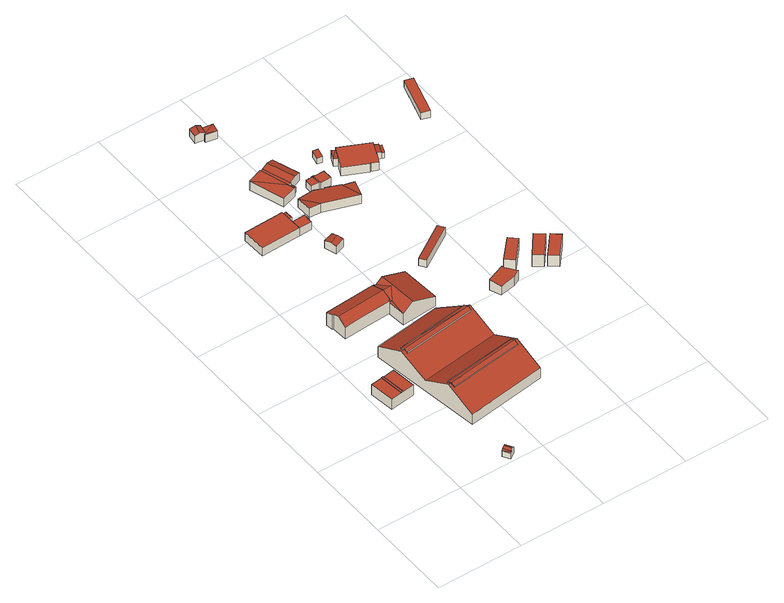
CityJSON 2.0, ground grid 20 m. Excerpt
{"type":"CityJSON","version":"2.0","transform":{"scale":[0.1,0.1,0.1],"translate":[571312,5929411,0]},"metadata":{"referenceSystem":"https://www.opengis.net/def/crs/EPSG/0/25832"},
"CityObjects":{
"building1":{"type":"Building","attributes":{"Grundfläche 2D":"33.605804","Grundhöhe NN":"1.471"},"children":["building1-1"],"geometry":[{"type":"Solid","lod":"3","boundaries":[[[[0,1,2,3,4,5,6,7]],[[5,4,3,2,8,9]],[[6,5,9,10]],[[1,0,7,6,10,11]],[[2,1,11,8]],[[9,8,11,10]]]],"semantics":{"surfaces":[{"type":"RoofSurface"},{"type":"WallSurface"},{"type":"GroundSurface"}],"values":[[0,1,1,1,1,2]]}}]},
"building1-1":{"type":"BuildingInstallation","parents":["building1"],"geometry":[{"type":"MultiSurface","lod":"3","boundaries":[[[12,13,14,15]],[[15,14,0,3]],[[12,15,3,4]],[[13,12,4,7]],[[14,13,7,0]]],"semantics":{"surfaces":[{"type":"RoofSurface"},{"type":"WallSurface"}],"values":[0,1,1,1,1]}}]},
"building2":{"type":"Building","attributes":{"Grundfläche 2D":"3.256424","Grundhöhe NN":"1.335"},"geometry":[{"type":"Solid","lod":"3","boundaries":[[[[16,17,18]],[[16,18,19]],[[20,19,18,21]],[[22,20,21,23]],[[22,23,24]],[[22,24,25]],[[26,24,23,21,18,17,27,28]],[[25,24,26,29]],[[30,16,19,20,22,25,29,31]],[[17,16,30,27]],[[29,26,28,27,30,31]]]],"semantics":{"surfaces":[{"type":"RoofSurface"},{"type":"WallSurface"},{"type":"GroundSurface"}],"values":[[0,0,0,0,0,0,1,1,1,1,2]]}}]},
"building3":{"type":"Building","attributes":{"Grundfläche 2D":"62.919938","Grundhöhe NN":"1.332"},"geometry":[{"type":"Solid","lod":"3","boundaries":[[[[32,33,34,35,36,37]],[[38,39,40,41,32,37,42,43]],[[44,45,33,32,41,40]],[[39,38,46,47]],[[34,33,45,48]],[[35,34,48,49]],[[36,35,49,50]],[[42,37,36,50,51]],[[46,38,43,42,51,52]],[[40,39,47,44]],[[49,48,45,44,47,46,52,51,50]]]],"semantics":{"surfaces":[{"type":"RoofSurface"},{"type":"WallSurface"},{"type":"GroundSurface"}],"values":[[0,0,1,1,1,1,1,1,1,1,2]]}}]},
"building4":{"type":"Building","attributes":{"Grundfläche 2D":"480.949935","Grundhöhe NN":"0.684"},"geometry":[{"type":"Solid","lod":"3","boundaries":[[[[53,54,55,56,57]],[[58,59,55,54,60]],[[61,62,63,64,65]],[[66,62,61,67]],[[68,63,62,69]],[[70,71,72,73,74,75,76,77]],[[78,79,80,81,82,83,84,77,76,85]],[[86,87,88,84,83,89,90,91,79,78]],[[92,93,94,75,74,95,96,97,98,71,70]],[[57,56,73,72]],[[72,71,98,97,60,54,53,57]],[[97,96,95,59,58,60]],[[95,74,55,59]],[[56,55,74,73]],[[61,65,64,89,83,82,67]],[[66,67,82,81]],[[81,80,79,91,68,69,62,66]],[[91,90,89,64,63,68]],[[75,94,99,100]],[[101,78,85,76,75,100,102]],[[87,86,78,101,103]],[[88,87,103,104]],[[93,92,70,77,84,88,104,105]],[[94,93,105,99]],[[103,101,102,100,99,105,104]]]],"semantics":{"surfaces":[{"type":"RoofSurface"},{"type":"WallSurface"},{"type":"GroundSurface"}],"values":[[0,0,0,0,0,0,0,0,0,1,1,1,1,1,1,1,1,1,1,1,1,1,1,1,2]]}}]},
"building5":{"type":"Building","attributes":{"Grundfläche 2D":"74.296248","Grundhöhe NN":"1.072"},"geometry":[{"type":"Solid","lod":"3","boundaries":[[[[106,107,108,109,32]],[[33,109,108]],[[41,40,39,38,110,106,32]],[[38,111,110]],[[112,110,113]],[[114,115,107,106,110,112]],[[114,116,117,115]],[[110,111,113]],[[108,107,118,119]],[[33,108,119,120]],[[40,41,32,109,33,120,121]],[[39,40,121,122]],[[38,39,122,123]],[[124,112,113,111,38,123]],[[116,114,112,124,125]],[[117,116,125,126]],[[118,107,115,117,126]],[[118,126,125,124,123,122,121,120,119]]]],"semantics":{"surfaces":[{"type":"RoofSurface"},{"type":"WallSurface"},{"type":"GroundSurface"}],"values":[[0,0,0,0,0,0,0,1,1,1,1,1,1,1,1,1,1,2]]}}]},
"building6":{"type":"Building","attributes":{"Grundfläche 2D":"59.438395","Grundhöhe NN":"1.186"},"geometry":[{"type":"Solid","lod":"3","boundaries":[[[[127,128,129,130]],[[131,132,133,134]],[[135,136,137,138,139]],[[137,136,140]],[[141,142,134,133,143,144,128,127,139,138]],[[129,128,144,145]],[[130,129,145,146]],[[130,146,147,139,127]],[[131,134,142,148]],[[132,131,148,149]],[[133,132,149,143]],[[135,139,147,150]],[[136,135,150,151]],[[140,136,151,152]],[[137,140,152,153]],[[138,137,153,141]],[[144,143,149,148,142,141,153,152,151,150,147,146,145]]]],"semantics":{"surfaces":[{"type":"RoofSurface"},{"type":"WallSurface"},{"type":"GroundSurface"}],"values":[[0,0,0,0,1,1,1,1,1,1,1,1,1,1,1,1,2]]}}]},
"building7":{"type":"Building","attributes":{"Grundfläche 2D":"6.808253","Grundhöhe NN":"0.932"},"geometry":[{"type":"Solid","lod":"3","boundaries":[[[[154,155,156,157]],[[158,155,154,159]],[[157,156,160,161]],[[159,154,157,161,162]],[[158,159,162,163]],[[160,156,155,158,163]],[[162,161,160,163]]]],"semantics":{"surfaces":[{"type":"RoofSurface"},{"type":"WallSurface"},{"type":"GroundSurface"}],"values":[[0,0,1,1,1,1,2]]}}]},
"building8":{"type":"Building","attributes":{"Grundfläche 2D":"58.577545","Grundhöhe NN":"1.189"},"geometry":[{"type":"Solid","lod":"3","boundaries":[[[[164,165,166,167,168]],[[169,166,165,170]],[[171,172,173,174]],[[175,172,171]],[[176,177,178,179,180]],[[167,181,182,168]],[[183,170,165,164,168,179,178,184]],[[169,170,183,185]],[[186,167,166,169,185]],[[176,180,182,181,187,175,171,174,188,189]],[[172,175,187,190]],[[173,172,190,191]],[[174,173,191,188]],[[177,176,189,192]],[[178,177,192,184]],[[182,180,179,168]],[[181,167,186,187]],[[187,186,185,183,184,192,189,188,191,190]]]],"semantics":{"surfaces":[{"type":"RoofSurface"},{"type":"WallSurface"},{"type":"GroundSurface"}],"values":[[0,0,0,0,0,0,1,1,1,1,1,1,1,1,1,1,1,2]]}}]},
"building9":{"type":"Building","attributes":{"Grundfläche 2D":"5.603177","Grundhöhe NN":"1.657"},"geometry":[{"type":"Solid","lod":"3","boundaries":[[[[193,194,195,196,197]],[[195,198,199,196]],[[198,195,194,200,201]],[[199,198,201,202]],[[203,193,197,196,199,202,204]],[[194,193,203,200]],[[202,201,200,203,204]]]],"semantics":{"surfaces":[{"type":"RoofSurface"},{"type":"WallSurface"},{"type":"GroundSurface"}],"values":[[0,0,1,1,1,1,2]]}}]},
"building10":{"type":"Building","attributes":{"Grundfläche 2D":"49.147300","Grundhöhe NN":"1.186"},"geometry":[{"type":"Solid","lod":"3","boundaries":[[[[205,206,207]],[[208,209,210,211,212,206,205,213]],[[212,211,214]],[[215,216,207,206]],[[216,217,205,207]],[[217,218,213,205]],[[218,219,208,213]],[[219,220,209,208]],[[220,221,210,209]],[[221,222,211,210]],[[222,223,214,211]],[[224,215,206,212]],[[223,224,212,214]],[[216,215,224,223,222,221,220,219,218,217]]]],"semantics":{"surfaces":[{"type":"RoofSurface"},{"type":"WallSurface"},{"type":"GroundSurface"}],"values":[[0,0,0,1,1,1,1,1,1,1,1,1,1,2]]}}]},
"building11":{"type":"Building","attributes":{"Grundfläche 2D":"5.074137","Grundhöhe NN":"1.303"},"geometry":[{"type":"Solid","lod":"3","boundaries":[[[[225,226,227]],[[228,226,225]],[[225,227,229]],[[228,225,230]],[[231,232,227,226]],[[232,233,229,227]],[[233,234,225,229]],[[234,235,230,225]],[[235,236,228,230]],[[236,231,226,228]],[[236,235,234,233,232,231]]]],"semantics":{"surfaces":[{"type":"RoofSurface"},{"type":"WallSurface"},{"type":"GroundSurface"}],"values":[[0,0,0,0,1,1,1,1,1,1,2]]}}]},
"building12":{"type":"Building","attributes":{"Grundfläche 2D":"3.648420","Grundhöhe NN":"1.340"},"geometry":[{"type":"Solid","lod":"3","boundaries":[[[[237,238,239,240,241,242,243,244,245,246,247,248]],[[249,250,251,241,240,239]],[[251,252,242,241]],[[252,253,243,242]],[[253,254,244,243]],[[254,255,245,244]],[[255,256,246,245]],[[256,257,258,248,247,246]],[[258,259,237,248]],[[259,260,238,237]],[[260,249,239,238]],[[253,252,251,250,249,260,259,258,257,256,255,254]]]],"semantics":{"surfaces":[{"type":"RoofSurface"},{"type":"WallSurface"},{"type":"GroundSurface"}],"values":[[0,1,1,1,1,1,1,1,1,1,1,2]]}}]},
"building13":{"type":"Building","attributes":{"Grundfläche 2D":"17.649812","Grundhöhe NN":"1.160"},"geometry":[{"type":"Solid","lod":"3","boundaries":[[[[261,262,263,264]],[[265,266,264,263]],[[266,267,261,264]],[[267,268,262,261]],[[268,265,263,262]],[[268,267,266,265]]]],"semantics":{"surfaces":[{"type":"RoofSurface"},{"type":"WallSurface"},{"type":"GroundSurface"}],"values":[[0,1,1,1,1,2]]}}]},
"building14":{"type":"Building","attributes":{"Grundfläche 2D":"14.441093","Grundhöhe NN":"0.591"},"geometry":[{"type":"Solid","lod":"3","boundaries":[[[[269,270,271,272,273,274]],[[275,276,274,273]],[[276,277,269,274]],[[277,278,270,269]],[[278,279,271,270]],[[279,280,272,271]],[[280,275,273,272]],[[280,279,278,277,276,275]]]],"semantics":{"surfaces":[{"type":"RoofSurface"},{"type":"WallSurface"},{"type":"GroundSurface"}],"values":[[0,1,1,1,1,1,1,2]]}}]},
"building15":{"type":"Building","attributes":{"Grundfläche 2D":"5.839660","Grundhöhe NN":"1.334"},"geometry":[{"type":"Solid","lod":"3","boundaries":[[[[281,282,283,284,285]],[[283,282,260,286]],[[284,283,286,287]],[[285,284,287,288]],[[282,281,285,288,249,260]],[[287,286,260,249,288]]]],"semantics":{"surfaces":[{"type":"RoofSurface"},{"type":"WallSurface"},{"type":"GroundSurface"}],"values":[[0,1,1,1,1,2]]}}]},
"building16":{"type":"Building","attributes":{"Grundfläche 2D":"2.738780","Grundhöhe NN":"1.398"},"geometry":[{"type":"Solid","lod":"3","boundaries":[[[[289,290,291,292]],[[293,294,292,291]],[[294,295,289,292]],[[295,296,290,289]],[[296,293,291,290]],[[296,295,294,293]]]],"semantics":{"surfaces":[{"type":"RoofSurface"},{"type":"WallSurface"},{"type":"GroundSurface"}],"values":[[0,1,1,1,1,2]]}}]},
"building17":{"type":"Building","attributes":{"Grundfläche 2D":"14.416086","Grundhöhe NN":"0.882"},"geometry":[{"type":"Solid","lod":"3","boundaries":[[[[297,298,299,300]],[[301,302,300,299]],[[302,303,297,300]],[[303,304,298,297]],[[304,301,299,298]],[[304,303,302,301]]]],"semantics":{"surfaces":[{"type":"RoofSurface"},{"type":"WallSurface"},{"type":"GroundSurface"}],"values":[[0,1,1,1,1,2]]}}]},
"building18":{"type":"Building","attributes":{"Grundfläche 2D":"2.118055","Grundhöhe NN":"1.432"},"geometry":[{"type":"Solid","lod":"3","boundaries":[[[[305,306,307]],[[305,307,308]],[[309,310,307,306]],[[310,311,308,307]],[[311,312,305,308]],[[312,309,306,305]],[[312,311,310,309]]]],"semantics":{"surfaces":[{"type":"RoofSurface"},{"type":"WallSurface"},{"type":"GroundSurface"}],"values":[[0,0,1,1,1,1,2]]}}]},
"building19":{"type":"Building","attributes":{"Grundfläche 2D":"41.403475","Grundhöhe NN":"1.411"},"geometry":[{"type":"Solid","lod":"3","boundaries":[[[[313,314,315,316,317,318,319,320]],[[314,313,321,322]],[[315,314,322,323]],[[316,315,323,324]],[[317,316,324,325]],[[318,317,325,326]],[[319,318,326,327]],[[320,319,327,328]],[[313,320,328,321]],[[321,328,327,326,325,324,323,322]]]],"semantics":{"surfaces":[{"type":"RoofSurface"},{"type":"WallSurface"},{"type":"GroundSurface"}],"values":[[0,1,1,1,1,1,1,1,1,2]]}}]},
"building20":{"type":"Building","attributes":{"Grundfläche 2D":"14.756331","Grundhöhe NN":"0.814"},"geometry":[{"type":"Solid","lod":"3","boundaries":[[[[329,330,331,332]],[[333,334,332,331]],[[334,335,329,332]],[[335,336,330,329]],[[336,333,331,330]],[[336,335,334,333]]]],"semantics":{"surfaces":[{"type":"RoofSurface"},{"type":"WallSurface"},{"type":"GroundSurface"}],"values":[[0,1,1,1,1,2]]}}]},
"building21":{"type":"Building","attributes":{"Grundfläche 2D":"14.908021","Grundhöhe NN":"0.949"},"geometry":[{"type":"Solid","lod":"3","boundaries":[[[[337,338,339,340]],[[341,342,340,339]],[[342,343,337,340]],[[343,344,338,337]],[[344,341,339,338]],[[344,343,342,341]]]],"semantics":{"surfaces":[{"type":"RoofSurface"},{"type":"WallSurface"},{"type":"GroundSurface"}],"values":[[0,1,1,1,1,2]]}}]},
"building22":{"type":"Building","attributes":{"Grundfläche 2D":"2.965156","Grundhöhe NN":"1.447"},"geometry":[{"type":"Solid","lod":"3","boundaries":[[[[345,346,347,348,349,350,351]],[[351,350,349,352,353]],[[345,351,353,354]],[[355,347,346,345,354,356]],[[348,347,355,328]],[[349,348,328,352]],[[356,354,353,352,328,355]]]],"semantics":{"surfaces":[{"type":"RoofSurface"},{"type":"WallSurface"},{"type":"GroundSurface"}],"values":[[0,1,1,1,1,1,2]]}}]},
"building23":{"type":"Building","attributes":{"Grundfläche 2D":"1.290353","Grundhöhe NN":"1.444"},"geometry":[{"type":"Solid","lod":"3","boundaries":[[[[357,358,359,360,361]],[[354,362,359,358]],[[362,363,360,359]],[[363,364,361,360]],[[364,356,357,361]],[[356,354,358,357]],[[363,362,354,356,364]]]],"semantics":{"surfaces":[{"type":"RoofSurface"},{"type":"WallSurface"},{"type":"GroundSurface"}],"values":[[0,1,1,1,1,1,2]]}}]},
"building24":{"type":"Building","attributes":{"Grundfläche 2D":"19.027818","Grundhöhe NN":"1.376"},"geometry":[{"type":"Solid","lod":"3","boundaries":[[[[365,366,367,368]],[[369,370,368,367]],[[370,371,365,368]],[[371,372,366,365]],[[372,369,367,366]],[[372,371,370,369]]]],"semantics":{"surfaces":[{"type":"RoofSurface"},{"type":"WallSurface"},{"type":"GroundSurface"}],"values":[[0,1,1,1,1,2]]}}]}
},
"vertices":[
[46,254,42],[74,258,42],[67,314,42],[39,310,42],[35,310,42],[8,307,42],[16,249,42],[42,253,42],[67,314,15],[8,307,15],[16,249,15],[74,258,15],
[35,310,44],[42,253,44],[46,254,44],[39,310,44],
[138,12,28],[128,27,28],[125,25,33],[135,10,33],[130,7,35],[121,22,35],[125,3,33],[115,19,33],[113,17,28],[123,2,28],[113,17,13],[128,27,13],[125,25,13],[123,2,13],[138,12,13],[125,3,13],
[174,493,58],[171,526,47],[54,518,47],[56,501,52],[58,501,52],[59,486,58],[172,471,46],[172,474,47],[175,474,47],[174,491,56],[60,464,45],[104,467,45],[175,474,13],[171,526,13],[172,471,13],[172,474,13],[54,518,13],[56,501,13],[58,501,13],[60,464,13],[104,467,13],
[120,196,70],[120,195,70],[291,219,70],[290,229,66],[119,206,66],[267,206,66],[292,209,66],[121,186,66],[103,326,70],[274,349,70],[122,339,66],[101,336,66],[103,327,70],[275,341,66],[104,318,66],[272,360,66],[274,350,70],[114,195,69],[120,196,69],[119,206,64],[290,229,64],[291,219,69],[298,220,69],[289,285,35],[105,260,35],[280,351,68],[274,350,68],[274,349,68],[275,341,63],[104,318,63],[103,327,68],[95,326,68],[280,350,68],[279,353,67],[240,412,35],[86,391,35],[101,336,63],[122,339,64],[272,360,64],[114,194,69],[123,129,35],[307,155,35],[292,209,64],[267,206,64],[121,186,64],[120,195,69],[307,155,7],[298,220,7],[280,351,7],[280,350,7],[240,412,7],[86,391,7],[123,129,7],
[192,494,58],[177,523,48],[173,526,47],[172,521,48],[178,471,45],[172,471,45],[176,430,41],[172,471,41],[200,432,60],[193,524,60],[258,436,38],[251,527,38],[177,523,11],[173,526,11],[171,526,11],[175,474,11],[172,474,11],[172,471,11],[176,430,11],[258,436,11],[251,527,11],
[159,751,34],[157,806,34],[65,803,34],[67,748,34],[165,784,33],[165,805,31],[157,804,31],[158,784,33],[189,752,32],[188,761,32],[189,776,32],[158,774,33],[159,751,33],[190,761,32],[158,774,12],[158,784,12],[157,804,12],[157,806,12],[65,803,12],[67,748,12],[159,751,12],[165,784,12],[165,805,12],[189,752,12],[188,761,12],[190,761,12],[189,776,12],
[185,683,33],[207,691,33],[203,704,30],[180,697,30],[212,678,30],[189,670,30],[203,704,9],[180,697,9],[189,670,9],[212,678,9],
[221,864,34],[234,869,38],[213,932,38],[198,927,33],[220,863,33],[229,937,33],[250,876,33],[212,860,35],[156,912,37],[182,834,36],[217,845,35],[190,924,37],[216,850,27],[225,853,27],[221,864,27],[220,863,27],[212,860,27],[190,924,33],[212,860,33],[250,876,12],[221,864,12],[229,937,12],[198,927,12],[190,924,12],[217,845,12],[216,850,12],[156,912,12],[182,834,12],[225,853,12],
[167,1073,35],[171,1096,35],[160,1098,40],[155,1075,40],[164,1073,36],[148,1100,35],[144,1077,35],[171,1096,17],[148,1100,17],[144,1077,17],[167,1073,17],[164,1073,17],
[298,799,33],[310,752,37],[323,791,34],[265,814,33],[264,812,33],[244,821,33],[204,818,34],[231,779,37],[298,801,33],[205,781,37],[310,752,12],[323,791,12],[298,799,12],[298,801,12],[265,814,12],[264,812,12],[244,821,12],[204,818,12],[205,781,12],[231,779,12],
[167,1073,34],[190,1065,33],[194,1085,34],[164,1070,34],[170,1090,34],[164,1073,34],[190,1065,13],[194,1085,13],[170,1090,13],[167,1073,13],[164,1073,13],[164,1070,13],
[266,833,32],[265,851,32],[268,851,32],[268,853,32],[269,854,32],[262,854,32],[262,853,32],[254,853,32],[254,852,32],[249,853,32],[249,852,32],[248,833,32],[268,851,13],[268,853,13],[269,854,13],[262,854,13],[262,853,13],[254,853,13],[254,852,13],[249,853,13],[249,852,13],[248,833,13],[266,833,13],[265,851,13],
[391,584,33],[382,600,31],[298,547,31],[308,532,33],[298,547,12],[308,532,12],[391,584,12],[382,600,12],
[420,395,31],[435,403,33],[415,423,37],[413,428,38],[373,414,35],[383,389,30],[373,414,6],[383,389,6],[420,395,6],[435,403,6],[415,423,6],[413,428,6],
[268,851,34],[265,851,34],[267,827,34],[292,828,34],[291,851,34],[267,827,13],[292,828,13],[291,851,13],
[304,891,30],[316,889,30],[321,911,30],[309,913,30],[321,911,14],[309,913,14],[304,891,14],[316,889,14],
[426,440,40],[444,424,40],[484,469,40],[467,485,40],[484,469,9],[467,485,9],[426,440,9],[444,424,9],
[326,867,34],[334,863,35],[344,885,35],[336,889,34],[334,863,14],[344,885,14],[336,889,14],[326,867,14],
[345,887,39],[322,837,37],[376,812,37],[377,813,37],[392,806,37],[402,826,38],[401,827,38],[413,855,39],[345,887,14],[322,837,14],[376,812,14],[377,813,14],[392,806,14],[402,826,14],[401,827,14],[413,855,14],
[478,417,40],[497,402,40],[534,448,40],[515,464,40],[534,448,8],[515,464,8],[478,417,8],[497,402,8],
[541,444,40],[502,399,40],[521,383,40],[560,428,40],[521,383,9],[560,428,9],[541,444,9],[502,399,9],
[415,830,31],[424,850,31],[424,851,31],[413,855,33],[403,833,33],[405,833,33],[415,829,31],[403,833,14],[415,829,14],[415,830,14],[424,851,14],[424,850,14],
[424,850,29],[415,830,29],[421,827,29],[421,828,29],[429,847,29],[421,827,14],[421,828,14],[429,847,14],
[542,872,32],[561,866,32],[588,960,32],[569,965,32],[588,960,14],[569,965,14],[542,872,14],[561,866,14]
]}
